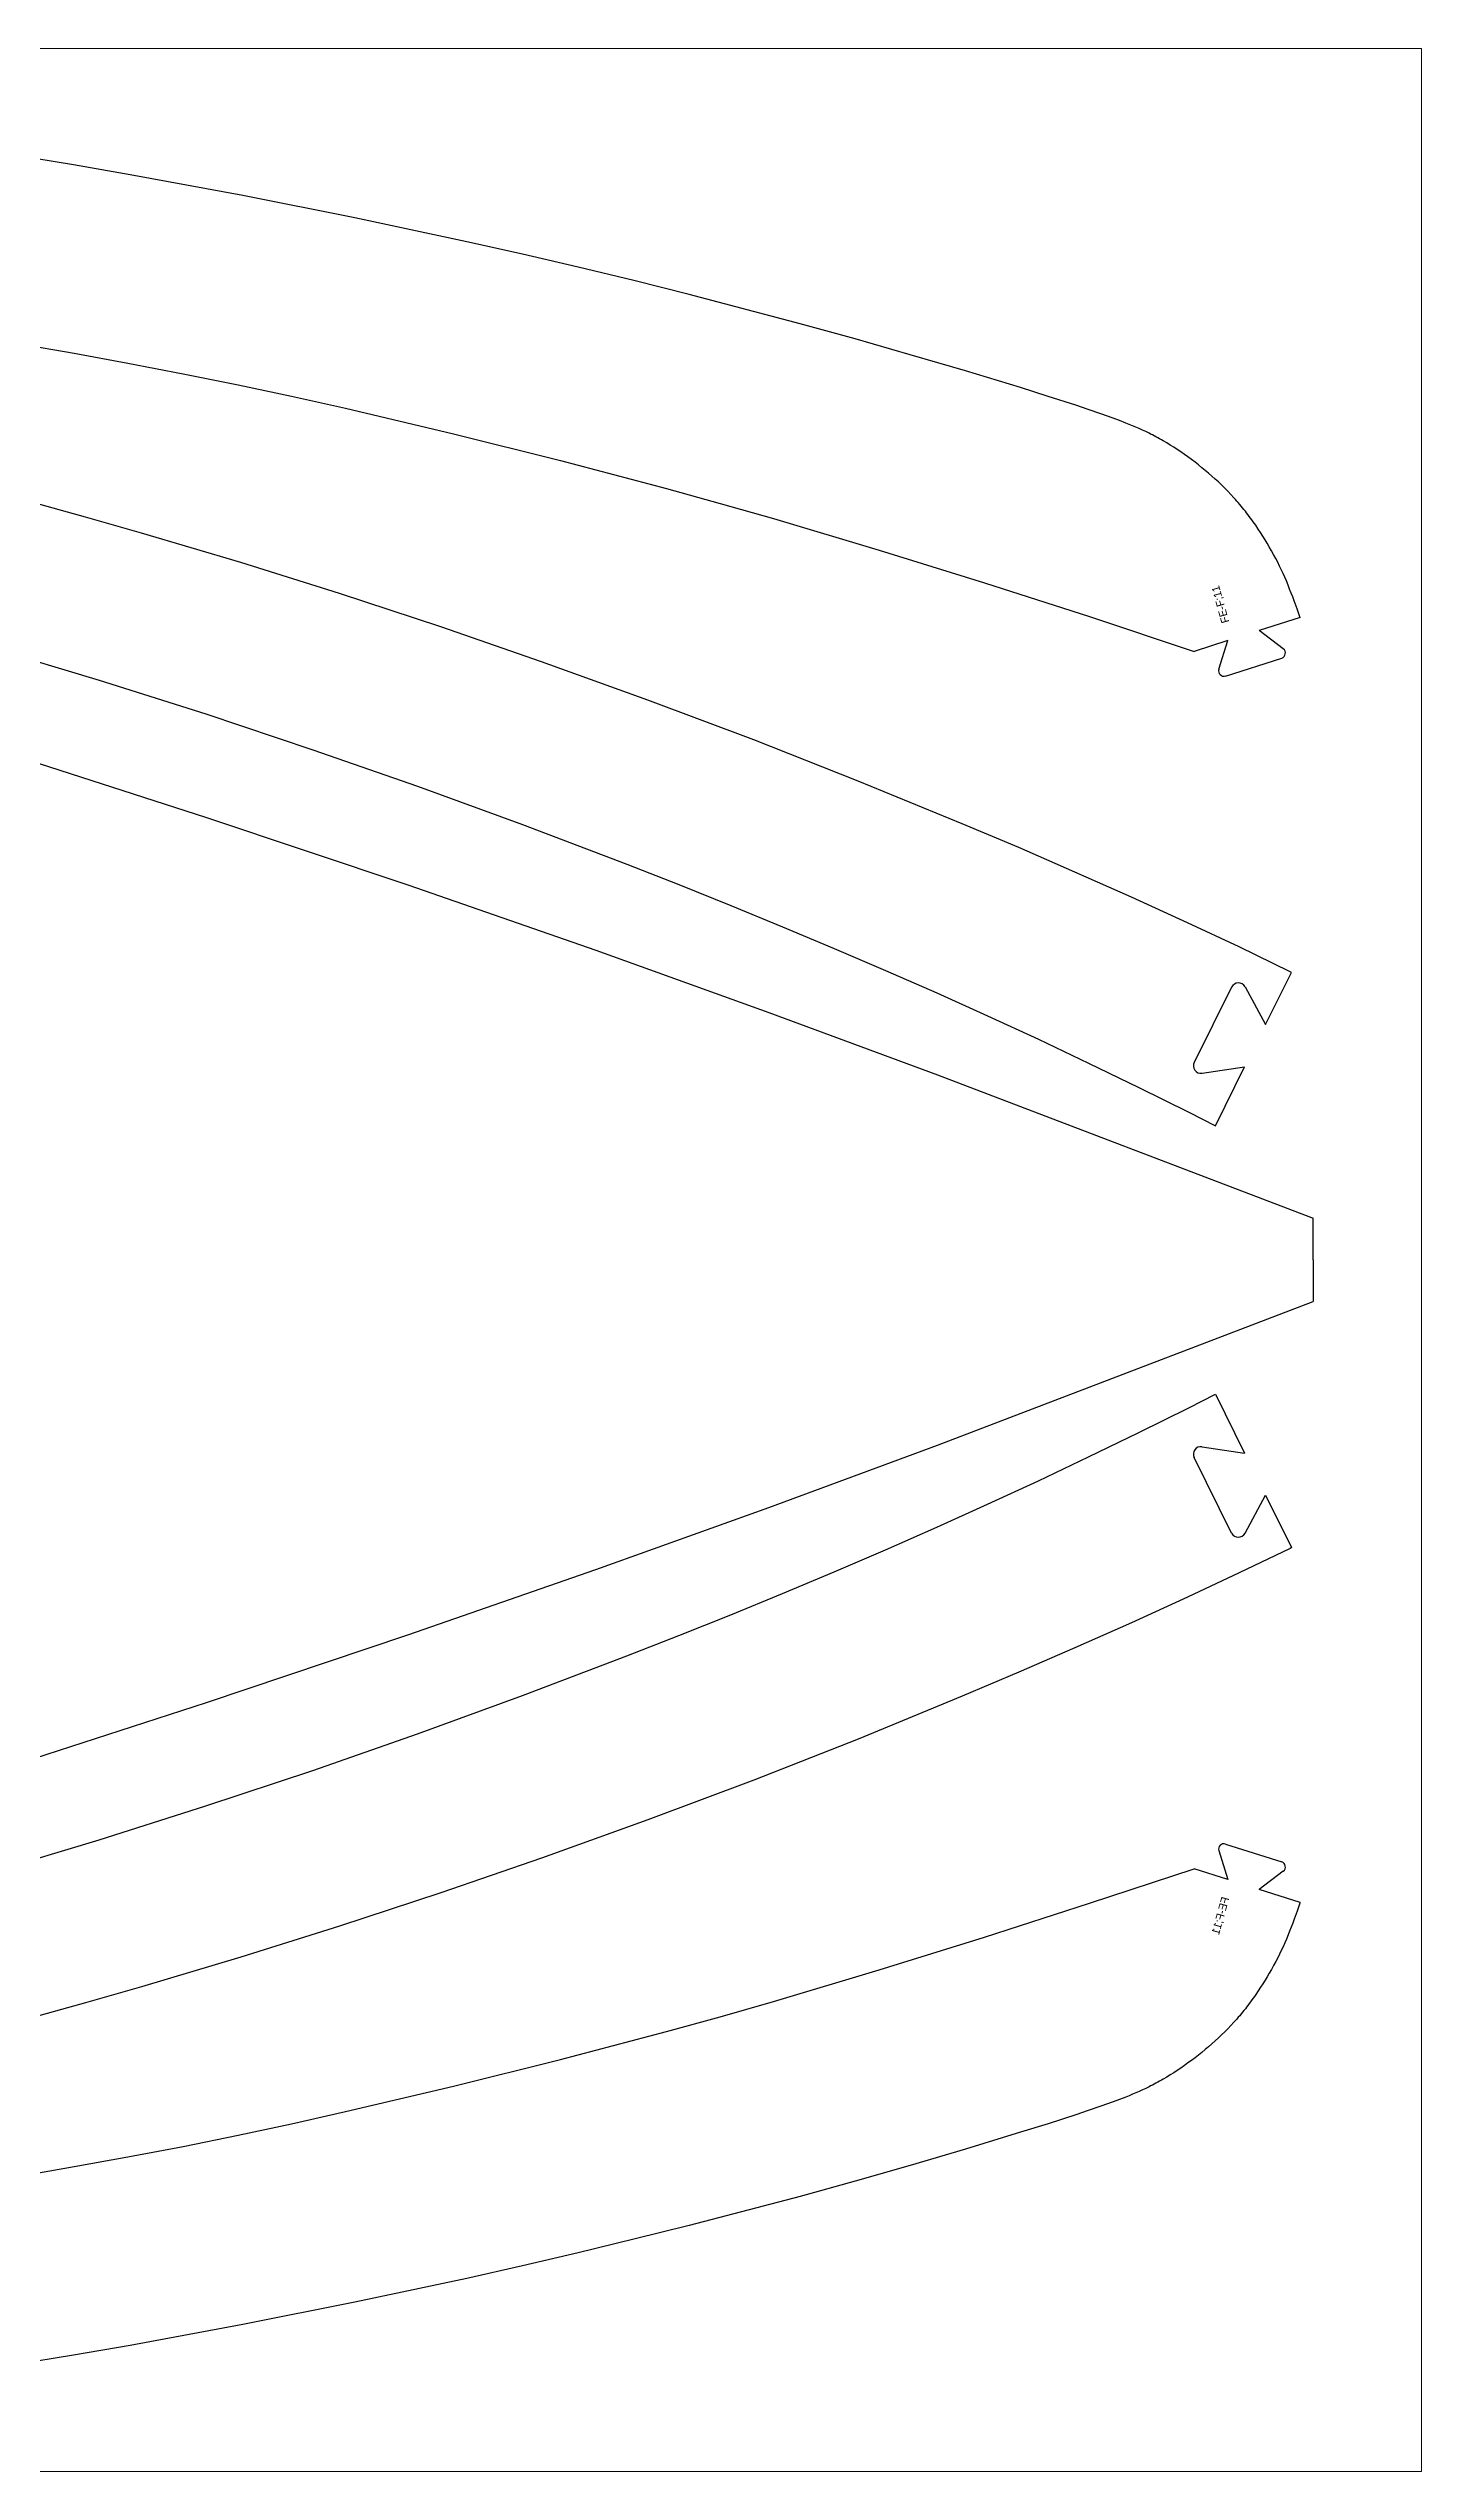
# Model space of a CAD drawing. Header units: millimetres. Extents: x 0 to 7720, y 0 to 5733.
# Drawn here: x 4389 to 5080, y 1480 to 2700 of the extents above; entities that cross this region are included whole.
import ezdxf

# ---------------------------------------------------------------- set-up
doc = ezdxf.new("R2010")
doc.units = ezdxf.units.MM
doc.layers.add('CORTE_6MM', color=1, linetype='Continuous')
doc.layers.add('plate', color=3, linetype='Continuous')

msp = doc.modelspace()

# ---------------------------------------------------------------- linework, layer by layer
at = {"layer": 'CORTE_6MM'}
for p, q in [((5018.9, 2413.1, 349.2), (4998.3, 2406.6, 349.2)), ((5010.4, 2397.4, 349.2), (4998.3, 2406.6, 349.2)), ((4982.5, 2401.6, 349.2), (4965.5, 2396.1, 349.2)), ((4978, 2387.1, 349.2), (4982.5, 2401.6, 349.2)), ((4981.3, 2383.7, 349.2), (5009.6, 2392.7, 349.2)), ((5001.5, 2208.2, 349.2), (5014.6, 2234.5, 349.2)), ((4984.4, 2227.1, 349.2), (4965.5, 2189.2, 349.2)), ((4991.2, 2227.2, 349.2), (5001.5, 2208.2, 349.2)), ((4969.5, 2183.7, 349.2), (4990.9, 2186.9, 349.2)), ((4976.2, 2157.3, 349.2), (4990.9, 2186.9, 349.2)), ((5025.5, 2089.7), (5025.5, 2110.7)), ((5025.5, 2089.7), (5025.5, 2068.7)), ((4976.2, 2022.1, 349.2), (4990.9, 1992.4, 349.2)), ((4984.4, 1952.2, 349.2), (4965.5, 1990.2, 349.2)), ((4969.5, 1995.6, 349.2), (4990.9, 1992.4, 349.2)), ((4991.2, 1952.1, 349.2), (5001.5, 1971.2, 349.2)), ((5001.5, 1971.2, 349.2), (5014.6, 1944.9, 349.2)), ((4981.3, 1795.6, 349.2), (5009.6, 1786.6, 349.2)), ((4982.5, 1777.8, 349.2), (4965.5, 1783.2, 349.2)), ((4978, 1792.3, 349.2), (4982.5, 1777.8, 349.2)), ((5010.4, 1782, 349.2), (4998.3, 1772.8, 349.2)), ((5018.9, 1766.2, 349.2), (4998.3, 1772.8, 349.2))]:
    msp.add_line(p, q, dxfattribs=at)
for points in [[(5018.9, 2413.1), (5018.8, 2413.5), (5017.4, 2417.5), (5015.9, 2421.5), (5015.2, 2423.5), (5014.4, 2425.5), (5013.6, 2427.5), (5012.8, 2429.5), (5012, 2431.6), (5011.1, 2433.5), (5010.3, 2435.4), (5009.4, 2437.3), (5008.5, 2439.1), (5007.6, 2441), (5006.6, 2442.9), (5005.5, 2444.9), (5004.4, 2446.8), (5003.3, 2448.7), (5002.3, 2450.6), (5001.2, 2452.3), (5000.1, 2454.1), (4999, 2455.9), (4997.8, 2457.7), (4996.5, 2459.6), (4995.9, 2460.5), (4995.2, 2461.4), (4994.6, 2462.3), (4993.9, 2463.2), (4993.3, 2464.1), (4992.6, 2465), (4991.9, 2465.8), (4991.3, 2466.7), (4990.6, 2467.6), (4989.9, 2468.4), (4989.2, 2469.3), (4988.5, 2470.1), (4987.7, 2471), (4987, 2471.8), (4986.3, 2472.6), (4985.5, 2473.5), (4984, 2475.1), (4982.5, 2476.7), (4980.9, 2478.3), (4979.3, 2479.9), (4977.7, 2481.4), (4976.1, 2482.9), (4974.5, 2484.4), (4972.8, 2485.8), (4971.1, 2487.2), (4969.4, 2488.6), (4967.7, 2490), (4966, 2491.4), (4964.2, 2492.7), (4962.4, 2494), (4960.6, 2495.3), (4958.8, 2496.6), (4957, 2497.7), (4955.3, 2498.9), (4953.5, 2500), (4951.7, 2501.1), (4949.9, 2502.1), (4949, 2502.6), (4948.1, 2503.1), (4947.2, 2503.7), (4946.3, 2504.2), (4945.4, 2504.6), (4944.5, 2505.1), (4943.6, 2505.5), (4942.8, 2506), (4941.2, 2506.8), (4939.5, 2507.5), (4937.9, 2508.3), (4936.2, 2509), (4934.5, 2509.7), (4932.8, 2510.4), (4931.1, 2511.1), (4928, 2512.3), (4924.8, 2513.5), (4918.5, 2515.8), (4912.2, 2517.9), (4905.9, 2520), (4892.1, 2524.5), (4878.1, 2528.9), (4850.4, 2537.3), (4822.6, 2545.5), (4794.9, 2553.5), (4767.1, 2561.1), (4711.3, 2575.8), (4683.4, 2582.8), (4655.4, 2589.6), (4627.3, 2596.1), (4599.3, 2602.4), (4543, 2614.4), (4486.5, 2625.7), (4429.9, 2636.1), (4401.3, 2641.1), (4372.6, 2645.8)], [(4374.3, 2550.9), (4401.7, 2546.2), (4428.7, 2541.3), (4456.5, 2535.9), (4484.2, 2530.3), (4511, 2524.6), (4538.3, 2518.5), (4592.6, 2505.7), (4646.5, 2492.2), (4699.9, 2478.1), (4726.8, 2470.6), (4753.7, 2463), (4806.9, 2447.1), (4859.9, 2430.6), (4912.8, 2413.6), (4965.5, 2396.1)], [(3656.6, 2525.4), (3711, 2514.6), (3765.4, 2503.3), (3819.8, 2491.6), (3874.1, 2479.4), (3928.5, 2466.6), (3982.9, 2453.4), (4037.2, 2439.7), (4091.6, 2425.5), (4145.9, 2410.7), (4200.2, 2395.5), (4254.4, 2379.7), (4308.6, 2363.4), (4362.5, 2346.6), (4468.3, 2312.5), (4569.6, 2278.5), (4664.2, 2245.6), (4751.4, 2214.3), (4836.3, 2182.9), (5025.5, 2110.7)], [(5014.6, 2234.5), (5013.9, 2234.8), (4988.1, 2247.3), (4962.1, 2259.5), (4933.9, 2272.4), (4905.5, 2285), (4877.2, 2297.3), (4848.7, 2309.3), (4796.4, 2330.8), (4743.8, 2351.6), (4690.5, 2371.6), (4637, 2390.9), (4586.2, 2408.4), (4535.2, 2425.2), (4485.5, 2440.8), (4435.6, 2455.7), (4407.3, 2463.7), (4379, 2471.5)], [(4360.5, 2397.7), (4414.2, 2381.6), (4468, 2364.6), (4521.8, 2346.6), (4574.5, 2328.2), (4627.3, 2309), (4679.9, 2289), (4706.1, 2278.7), (4732.2, 2268.2), (4758.3, 2257.5), (4784.3, 2246.6), (4810.1, 2235.5), (4835.9, 2224.2), (4861.5, 2212.6), (4887.1, 2200.8), (4912.4, 2188.8), (4937.7, 2176.6), (4962.9, 2164.1), (4976.2, 2157.3)], [(3656.6, 1653.9), (3711, 1664.7), (3765.4, 1676), (3819.8, 1687.8), (3874.1, 1700), (3928.5, 1712.7), (3982.9, 1725.9), (4037.2, 1739.6), (4091.6, 1753.9), (4145.9, 1768.6), (4200.2, 1783.9), (4254.4, 1799.7), (4308.6, 1816), (4362.5, 1832.7), (4468.3, 1866.8), (4569.6, 1900.9), (4664.2, 1933.8), (4751.4, 1965.1), (4836.3, 1996.4), (5025.5, 2068.7)], [(4360.5, 1781.6), (4414.2, 1797.7), (4468, 1814.8), (4521.8, 1832.7), (4574.5, 1851.1), (4627.3, 1870.4), (4679.9, 1890.4), (4706.1, 1900.6), (4732.2, 1911.1), (4758.3, 1921.8), (4784.3, 1932.7), (4810.1, 1943.8), (4835.9, 1955.2), (4861.5, 1966.7), (4887.1, 1978.5), (4912.4, 1990.5), (4937.7, 2002.8), (4962.9, 2015.3), (4976.2, 2022.1)], [(5014.6, 1944.9), (5013.9, 1944.5), (4988.1, 1932.1), (4962.1, 1919.9), (4933.9, 1907), (4905.5, 1894.4), (4877.2, 1882.1), (4848.7, 1870), (4796.4, 1848.5), (4743.8, 1827.8), (4690.5, 1807.8), (4637, 1788.5), (4586.2, 1771), (4535.2, 1754.2), (4485.5, 1738.6), (4435.6, 1723.7), (4407.3, 1715.6), (4379, 1707.8)], [(4374.3, 1628.4), (4401.7, 1633.2), (4428.7, 1638.1), (4456.5, 1643.4), (4484.2, 1649.1), (4511, 1654.8), (4538.3, 1660.9), (4592.6, 1673.7), (4646.5, 1687.1), (4699.9, 1701.3), (4726.8, 1708.7), (4753.7, 1716.3), (4806.9, 1732.2), (4859.9, 1748.7), (4912.8, 1765.8), (4965.5, 1783.2)], [(5018.9, 1766.2), (5018.8, 1765.9), (5017.4, 1761.8), (5015.9, 1757.8), (5015.2, 1755.8), (5014.4, 1753.8), (5013.6, 1751.8), (5012.8, 1749.9), (5012, 1747.8), (5011.1, 1745.8), (5010.3, 1743.9), (5009.4, 1742.1), (5008.5, 1740.2), (5007.6, 1738.4), (5006.6, 1736.5), (5005.5, 1734.5), (5004.4, 1732.5), (5003.3, 1730.6), (5002.3, 1728.8), (5001.2, 1727), (5000.1, 1725.2), (4999, 1723.5), (4997.8, 1721.7), (4996.5, 1719.8), (4995.9, 1718.9), (4995.2, 1718), (4994.6, 1717.1), (4993.9, 1716.2), (4993.3, 1715.3), (4992.6, 1714.4), (4991.9, 1713.5), (4991.3, 1712.6), (4990.6, 1711.8), (4989.9, 1710.9), (4989.2, 1710.1), (4988.5, 1709.2), (4987.7, 1708.4), (4987, 1707.5), (4986.3, 1706.7), (4985.5, 1705.9), (4984, 1704.3), (4982.5, 1702.6), (4980.9, 1701.1), (4979.3, 1699.5), (4977.7, 1698), (4976.1, 1696.5), (4974.5, 1695), (4972.8, 1693.5), (4971.1, 1692.1), (4969.4, 1690.7), (4967.7, 1689.3), (4966, 1688), (4964.2, 1686.7), (4962.4, 1685.4), (4960.6, 1684.1), (4958.8, 1682.8), (4957, 1681.6), (4955.3, 1680.5), (4953.5, 1679.4), (4951.7, 1678.3), (4949.9, 1677.2), (4949, 1676.7), (4948.1, 1676.2), (4947.2, 1675.7), (4946.3, 1675.2), (4945.4, 1674.7), (4944.5, 1674.2), (4943.6, 1673.8), (4942.8, 1673.4), (4941.2, 1672.6), (4939.5, 1671.8), (4937.9, 1671.1), (4936.2, 1670.3), (4934.5, 1669.6), (4932.8, 1668.9), (4931.1, 1668.2), (4928, 1667), (4924.8, 1665.8), (4918.5, 1663.6), (4912.2, 1661.4), (4905.9, 1659.3), (4892.1, 1654.8), (4878.1, 1650.5), (4850.4, 1642), (4822.6, 1633.8), (4794.9, 1625.9), (4767.1, 1618.2), (4711.3, 1603.6), (4683.4, 1596.6), (4655.4, 1589.8), (4627.3, 1583.2), (4599.3, 1576.9), (4543, 1564.9), (4486.5, 1553.7), (4429.9, 1543.2), (4401.3, 1538.3), (4372.6, 1533.5)]]:
    msp.add_lwpolyline(points, dxfattribs=at)
for centre, radius, start, end in [((5008.8, 2395.3, 349.2), 2.66, 287.6447, 52.6367), ((4980.5, 2386.3, 349.2), 2.66, 162.6527, 287.6447), ((4987.8, 2225.4, 349.2), 3.8, 28.5151, 153.5071), ((4968.9, 2187.5, 349.2), 3.8, 153.5071, 278.4991), ((4968.9, 1991.9, 349.2), 3.8, 81.5009, 206.4929), ((4987.8, 1953.9, 349.2), 3.8, 206.4929, 331.4849), ((4980.5, 1793.1, 349.2), 2.66, 72.3553, 197.3473), ((5008.8, 1784.1, 349.2), 2.66, 307.3633, 72.3553)]:
    msp.add_arc(centre, radius, start, end, dxfattribs=at)
at = {"layer": 'plate', "lineweight": 0}
msp.add_lwpolyline([(2640, 2699.7), (5080, 2699.7), (5080, 1479.7), (2640, 1479.7)], close=True, dxfattribs=at)

# ---------------------------------------------------------------- texts
at = {"lineweight": 0, "insert": (4979.4, 2409.9), "char_height": 4, "width": 9480.493, "attachment_point": 1, "rotation": 105.7087}
msp.add_mtext('FE-F;11', dxfattribs=at)
at = {"lineweight": 0, "extrusion": (0, 0, -1), "insert": (4979.4, 1769.4), "char_height": 4, "width": 9480.493, "attachment_point": 1, "text_direction": (-0.270747, -0.96265, 0)}
msp.add_mtext('FE-F;11', dxfattribs=at)

doc.saveas('drawing.dxf')
